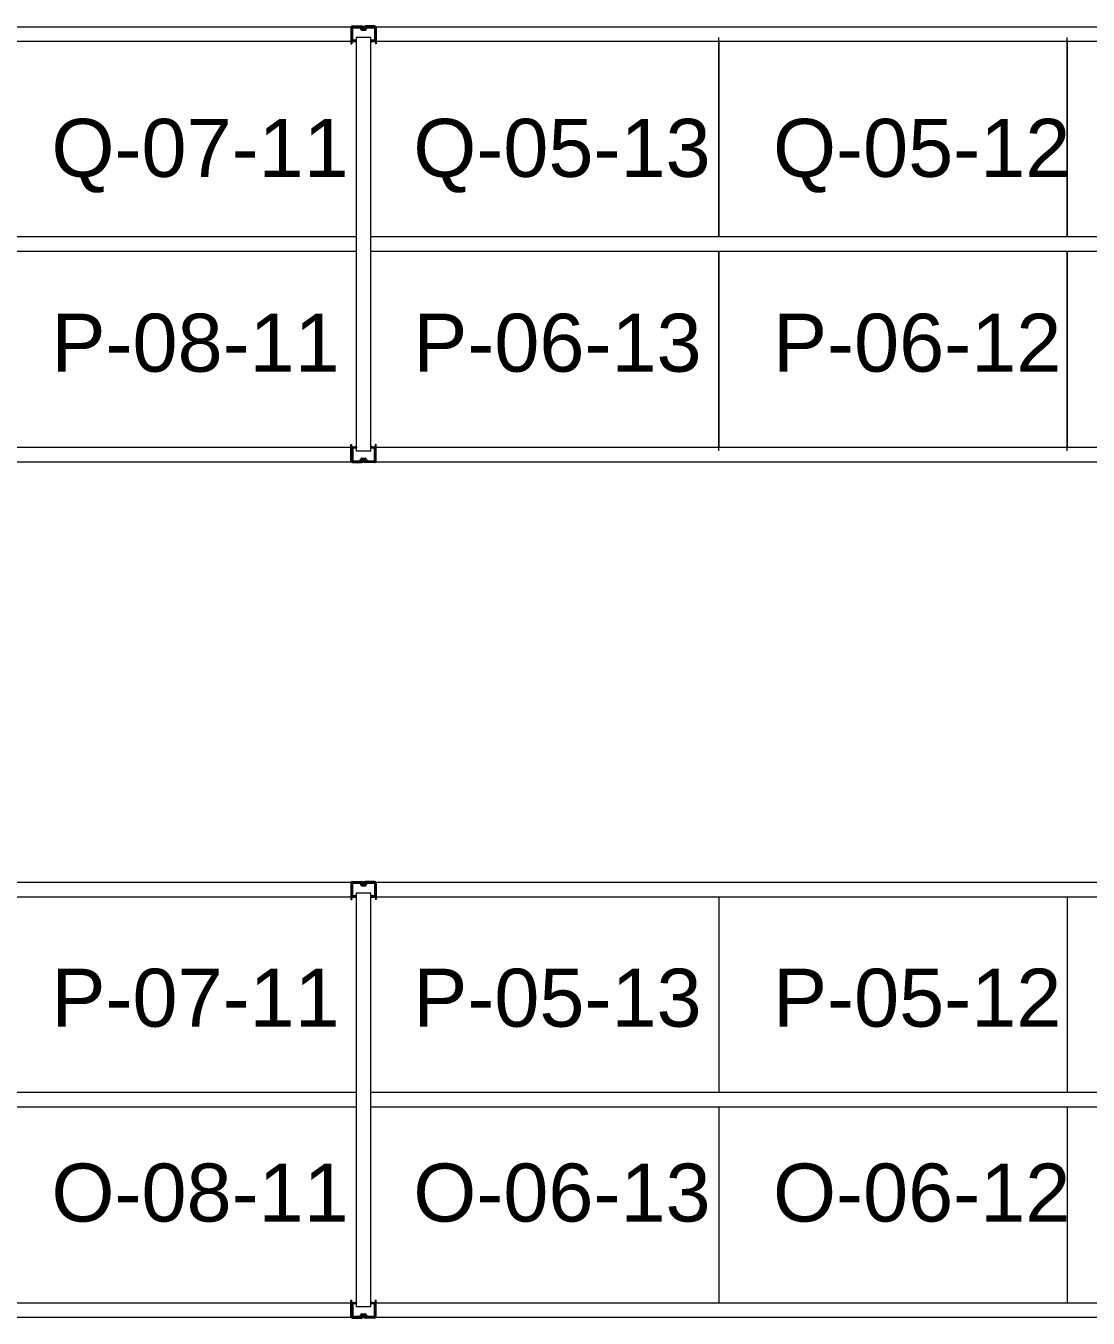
# Model space of a CAD drawing. Header units: inches. Extents: x 2743 to 10591, y -1604 to 5792.
# Drawn here: x 4270.1 to 4416.6, y 5165.9 to 5344.1 of the extents above; entities that cross this region are included whole.
import ezdxf

# ---------------------------------------------------------------- set-up
doc = ezdxf.new("R2010")
doc.units = ezdxf.units.IN
doc.header["$LTSCALE"] = 0.1875
doc.header["$MEASUREMENT"] = 0
for name, color, linetype, lineweight in [('22 Dimension', 7, 'Continuous', 5), ('32 Echelle', 160, 'Continuous', 15), ('33 Poutre', 30, 'Continuous', 15)]:
    doc.layers.add(name, color=color, linetype=linetype, lineweight=lineweight)
doc.styles.add('arial', font='')
doc.styles.get('arial').set_extended_font_data('Arial')

msp = doc.modelspace()

# ---------------------------------------------------------------- hatches: boundary and pattern name
at = {"layer": '32 Echelle'}
for points in [[(4315.70873, 5341.81503), (4315.70873, 5342.00253), (4315.52123, 5342.00253)], [(4315.70873, 5341.81503), (4315.70873, 5342.00253), (4315.52123, 5342.00253)], [(4317.70873, 5341.81503), (4317.70873, 5342.00253), (4317.89623, 5342.00253)], [(4317.70873, 5341.81503), (4317.70873, 5342.00253), (4317.89623, 5342.00253)], [(4315.70873, 5286.19003), (4315.70873, 5286.00253), (4315.52123, 5286.00253)], [(4315.70873, 5286.19003), (4315.70873, 5286.00253), (4315.52123, 5286.00253)], [(4317.70873, 5286.19003), (4317.70873, 5286.00253), (4317.89623, 5286.00253)], [(4317.70873, 5286.19003), (4317.70873, 5286.00253), (4317.89623, 5286.00253)], [(4315.70873, 5223.81503), (4315.70873, 5224.00253), (4315.52123, 5224.00253)], [(4315.70873, 5223.81503), (4315.70873, 5224.00253), (4315.52123, 5224.00253)], [(4317.70873, 5223.81503), (4317.70873, 5224.00253), (4317.89623, 5224.00253)], [(4317.70873, 5223.81503), (4317.70873, 5224.00253), (4317.89623, 5224.00253)], [(4315.70873, 5168.19003), (4315.70873, 5168.00253), (4315.52123, 5168.00253)], [(4315.70873, 5168.19003), (4315.70873, 5168.00253), (4315.52123, 5168.00253)], [(4317.70873, 5168.19003), (4317.70873, 5168.00253), (4317.89623, 5168.00253)], [(4317.70873, 5168.19003), (4317.70873, 5168.00253), (4317.89623, 5168.00253)]]:
    msp.add_hatch(color=256, dxfattribs=at).paths.add_polyline_path(points)

# ---------------------------------------------------------------- linework, layer by layer
at = {"layer": '22 Dimension'}
for p, q in [((4365.70873, 5342.00253), (4365.70873, 5315.00253)), ((4413.70873, 5342.00253), (4413.70873, 5315.00253)), ((4315.70873, 5315.00253), (4170.08373, 5315.00253)), ((4463.33373, 5315.00253), (4317.70873, 5315.00253)), ((4315.70873, 5313.00253), (4170.08373, 5313.00253)), ((4463.33373, 5313.00253), (4317.70873, 5313.00253)), ((4365.70873, 5313.00253), (4365.70873, 5286.00253)), ((4413.70873, 5313.00253), (4413.70873, 5286.00253)), ((4365.70873, 5224.00253), (4365.70873, 5197.00253)), ((4413.70873, 5224.00253), (4413.70873, 5197.00253)), ((4315.70873, 5197.00253), (4170.08373, 5197.00253)), ((4463.33373, 5197.00253), (4317.70873, 5197.00253)), ((4315.70873, 5195.00253), (4170.08373, 5195.00253)), ((4463.33373, 5195.00253), (4317.70873, 5195.00253)), ((4365.70873, 5195.00253), (4365.70873, 5168.00253)), ((4413.70873, 5195.00253), (4413.70873, 5168.00253))]:
    msp.add_line(p, q, dxfattribs=at)
at = {"layer": '32 Echelle', "linetype": 'Continuous', "lineweight": 25}
for p, q in [((4315.08377, 5343.81878), (4315.08377, 5342.18628)), ((4315.08377, 5343.81878), (4315.08377, 5342.18628)), ((4315.17377, 5342.18628), (4315.17377, 5343.81878)), ((4315.17377, 5342.18628), (4315.17377, 5343.81878)), ((4316.19636, 5344.00253), (4315.26752, 5344.00253)), ((4316.19636, 5344.00253), (4315.26752, 5344.00253)), ((4315.26752, 5343.91253), (4316.19636, 5343.91253)), ((4315.26752, 5343.91253), (4316.19636, 5343.91253)), ((4316.28602, 5343.84619), (4316.32993, 5343.70256)), ((4316.28602, 5343.84619), (4316.32993, 5343.70256)), ((4316.416, 5343.72887), (4316.37208, 5343.8725)), ((4316.416, 5343.72887), (4316.37208, 5343.8725)), ((4316.91181, 5343.66253), (4316.50565, 5343.66253)), ((4316.91181, 5343.66253), (4316.50565, 5343.66253)), ((4317.04538, 5343.8725), (4317.00147, 5343.72887)), ((4317.04538, 5343.8725), (4317.00147, 5343.72887)), ((4317.08754, 5343.70256), (4317.13145, 5343.84619)), ((4317.08754, 5343.70256), (4317.13145, 5343.84619)), ((4318.14994, 5344.00253), (4317.2211, 5344.00253)), ((4318.14994, 5344.00253), (4317.2211, 5344.00253)), ((4317.2211, 5343.91253), (4318.14994, 5343.91253)), ((4317.2211, 5343.91253), (4318.14994, 5343.91253)), ((4318.24369, 5343.81878), (4318.24369, 5342.18628)), ((4318.24369, 5343.81878), (4318.24369, 5342.18628)), ((4318.33369, 5342.18628), (4318.33369, 5343.81878)), ((4318.33369, 5342.18628), (4318.33369, 5343.81878)), ((4315.68377, 5342.09253), (4315.26752, 5342.09253)), ((4315.68377, 5342.09253), (4315.26752, 5342.09253)), ((4315.26752, 5342.00253), (4315.68377, 5342.00253)), ((4315.26752, 5342.00253), (4315.68377, 5342.00253)), ((4315.68377, 5342.00253), (4315.68377, 5342.09253)), ((4315.68377, 5342.00253), (4315.68377, 5342.09253)), ((4316.50565, 5343.57253), (4316.91181, 5343.57253)), ((4316.50565, 5343.57253), (4316.91181, 5343.57253)), ((4318.14994, 5342.09253), (4317.73369, 5342.09253)), ((4317.73369, 5342.09253), (4317.73369, 5342.00253)), ((4318.14994, 5342.09253), (4317.73369, 5342.09253)), ((4317.73369, 5342.09253), (4317.73369, 5342.00253)), ((4317.73369, 5342.00253), (4318.14994, 5342.00253)), ((4317.73369, 5342.00253), (4318.14994, 5342.00253)), ((4315.08377, 5284.18628), (4315.08377, 5285.81878)), ((4315.08377, 5284.18628), (4315.08377, 5285.81878)), ((4315.17377, 5285.81878), (4315.17377, 5284.18628)), ((4315.17377, 5285.81878), (4315.17377, 5284.18628)), ((4315.26752, 5286.00253), (4315.68377, 5286.00253)), ((4315.26752, 5286.00253), (4315.68377, 5286.00253)), ((4315.68377, 5285.91253), (4315.26752, 5285.91253)), ((4315.68377, 5285.91253), (4315.26752, 5285.91253)), ((4315.68377, 5286.00253), (4315.68377, 5285.91253)), ((4315.68377, 5286.00253), (4315.68377, 5285.91253)), ((4317.73369, 5286.00253), (4318.14994, 5286.00253)), ((4317.73369, 5285.91253), (4317.73369, 5286.00253)), ((4317.73369, 5286.00253), (4318.14994, 5286.00253)), ((4317.73369, 5285.91253), (4317.73369, 5286.00253)), ((4318.14994, 5285.91253), (4317.73369, 5285.91253)), ((4318.14994, 5285.91253), (4317.73369, 5285.91253)), ((4318.24369, 5284.18628), (4318.24369, 5285.81878)), ((4318.24369, 5284.18628), (4318.24369, 5285.81878)), ((4318.33369, 5285.81878), (4318.33369, 5284.18628)), ((4318.33369, 5285.81878), (4318.33369, 5284.18628)), ((4315.26752, 5284.09253), (4316.19636, 5284.09253)), ((4315.26752, 5284.09253), (4316.19636, 5284.09253)), ((4316.19636, 5284.00253), (4315.26752, 5284.00253)), ((4316.19636, 5284.00253), (4315.26752, 5284.00253)), ((4316.28602, 5284.15887), (4316.32993, 5284.3025)), ((4316.28602, 5284.15887), (4316.32993, 5284.3025)), ((4316.416, 5284.27619), (4316.37208, 5284.13256)), ((4316.416, 5284.27619), (4316.37208, 5284.13256)), ((4316.50565, 5284.43253), (4316.91181, 5284.43253)), ((4316.50565, 5284.43253), (4316.91181, 5284.43253)), ((4316.91181, 5284.34253), (4316.50565, 5284.34253)), ((4316.91181, 5284.34253), (4316.50565, 5284.34253)), ((4317.04538, 5284.13256), (4317.00147, 5284.27619)), ((4317.04538, 5284.13256), (4317.00147, 5284.27619)), ((4317.08754, 5284.3025), (4317.13145, 5284.15887)), ((4317.08754, 5284.3025), (4317.13145, 5284.15887)), ((4317.2211, 5284.09253), (4318.14994, 5284.09253)), ((4317.2211, 5284.09253), (4318.14994, 5284.09253)), ((4318.14994, 5284.00253), (4317.2211, 5284.00253)), ((4318.14994, 5284.00253), (4317.2211, 5284.00253)), ((4316.19636, 5226.00253), (4315.26752, 5226.00253)), ((4316.19636, 5226.00253), (4315.26752, 5226.00253)), ((4318.14994, 5226.00253), (4317.2211, 5226.00253)), ((4318.14994, 5226.00253), (4317.2211, 5226.00253)), ((4315.08377, 5225.81878), (4315.08377, 5224.18628)), ((4315.08377, 5225.81878), (4315.08377, 5224.18628)), ((4315.17377, 5224.18628), (4315.17377, 5225.81878)), ((4315.17377, 5224.18628), (4315.17377, 5225.81878)), ((4315.26752, 5225.91253), (4316.19636, 5225.91253)), ((4315.26752, 5225.91253), (4316.19636, 5225.91253)), ((4316.28602, 5225.84619), (4316.32993, 5225.70256)), ((4316.28602, 5225.84619), (4316.32993, 5225.70256)), ((4316.416, 5225.72887), (4316.37208, 5225.8725)), ((4316.416, 5225.72887), (4316.37208, 5225.8725)), ((4316.91181, 5225.66253), (4316.50565, 5225.66253)), ((4316.91181, 5225.66253), (4316.50565, 5225.66253)), ((4316.50565, 5225.57253), (4316.91181, 5225.57253)), ((4316.50565, 5225.57253), (4316.91181, 5225.57253)), ((4317.04538, 5225.8725), (4317.00147, 5225.72887)), ((4317.04538, 5225.8725), (4317.00147, 5225.72887)), ((4317.08754, 5225.70256), (4317.13145, 5225.84619)), ((4317.08754, 5225.70256), (4317.13145, 5225.84619)), ((4317.2211, 5225.91253), (4318.14994, 5225.91253)), ((4317.2211, 5225.91253), (4318.14994, 5225.91253)), ((4318.24369, 5225.81878), (4318.24369, 5224.18628)), ((4318.24369, 5225.81878), (4318.24369, 5224.18628)), ((4318.33369, 5224.18628), (4318.33369, 5225.81878)), ((4318.33369, 5224.18628), (4318.33369, 5225.81878)), ((4315.68377, 5224.09253), (4315.26752, 5224.09253)), ((4315.68377, 5224.09253), (4315.26752, 5224.09253)), ((4315.26752, 5224.00253), (4315.68377, 5224.00253)), ((4315.26752, 5224.00253), (4315.68377, 5224.00253)), ((4315.68377, 5224.00253), (4315.68377, 5224.09253)), ((4315.68377, 5224.00253), (4315.68377, 5224.09253)), ((4318.14994, 5224.09253), (4317.73369, 5224.09253)), ((4317.73369, 5224.09253), (4317.73369, 5224.00253)), ((4318.14994, 5224.09253), (4317.73369, 5224.09253)), ((4317.73369, 5224.09253), (4317.73369, 5224.00253)), ((4317.73369, 5224.00253), (4318.14994, 5224.00253)), ((4317.73369, 5224.00253), (4318.14994, 5224.00253)), ((4315.08377, 5166.18628), (4315.08377, 5167.81878)), ((4315.08377, 5166.18628), (4315.08377, 5167.81878)), ((4315.17377, 5167.81878), (4315.17377, 5166.18628)), ((4315.17377, 5167.81878), (4315.17377, 5166.18628)), ((4315.26752, 5168.00253), (4315.68377, 5168.00253)), ((4315.26752, 5168.00253), (4315.68377, 5168.00253)), ((4315.68377, 5167.91253), (4315.26752, 5167.91253)), ((4315.68377, 5167.91253), (4315.26752, 5167.91253)), ((4315.68377, 5168.00253), (4315.68377, 5167.91253)), ((4315.68377, 5168.00253), (4315.68377, 5167.91253)), ((4317.73369, 5168.00253), (4318.14994, 5168.00253)), ((4317.73369, 5167.91253), (4317.73369, 5168.00253)), ((4317.73369, 5168.00253), (4318.14994, 5168.00253)), ((4317.73369, 5167.91253), (4317.73369, 5168.00253)), ((4318.14994, 5167.91253), (4317.73369, 5167.91253)), ((4318.14994, 5167.91253), (4317.73369, 5167.91253)), ((4318.24369, 5166.18628), (4318.24369, 5167.81878)), ((4318.24369, 5166.18628), (4318.24369, 5167.81878)), ((4318.33369, 5167.81878), (4318.33369, 5166.18628)), ((4318.33369, 5167.81878), (4318.33369, 5166.18628)), ((4315.26752, 5166.09253), (4316.19636, 5166.09253)), ((4315.26752, 5166.09253), (4316.19636, 5166.09253)), ((4316.19636, 5166.00253), (4315.26752, 5166.00253)), ((4316.19636, 5166.00253), (4315.26752, 5166.00253)), ((4316.28602, 5166.15887), (4316.32993, 5166.3025)), ((4316.28602, 5166.15887), (4316.32993, 5166.3025)), ((4316.416, 5166.27619), (4316.37208, 5166.13256)), ((4316.416, 5166.27619), (4316.37208, 5166.13256)), ((4316.50565, 5166.43253), (4316.91181, 5166.43253)), ((4316.50565, 5166.43253), (4316.91181, 5166.43253)), ((4316.91181, 5166.34253), (4316.50565, 5166.34253)), ((4316.91181, 5166.34253), (4316.50565, 5166.34253)), ((4317.04538, 5166.13256), (4317.00147, 5166.27619)), ((4317.04538, 5166.13256), (4317.00147, 5166.27619)), ((4317.08754, 5166.3025), (4317.13145, 5166.15887)), ((4317.08754, 5166.3025), (4317.13145, 5166.15887)), ((4317.2211, 5166.09253), (4318.14994, 5166.09253)), ((4317.2211, 5166.09253), (4318.14994, 5166.09253)), ((4318.14994, 5166.00253), (4317.2211, 5166.00253)), ((4318.14994, 5166.00253), (4317.2211, 5166.00253))]:
    msp.add_line(p, q, dxfattribs=at)
at = {"layer": '32 Echelle'}
for p, q in [((4315.70873, 5342.00253), (4315.52123, 5342.00253)), ((4315.70873, 5341.81503), (4315.52123, 5342.00253)), ((4315.70873, 5342.00253), (4315.52123, 5342.00253)), ((4315.70873, 5341.81503), (4315.52123, 5342.00253)), ((4317.70873, 5342.50253), (4315.70873, 5342.50253)), ((4315.70873, 5342.50253), (4315.70873, 5285.50253)), ((4317.70873, 5342.50253), (4315.70873, 5342.50253)), ((4315.70873, 5342.50253), (4315.70873, 5285.50253)), ((4315.70873, 5341.81503), (4315.70873, 5342.00253)), ((4315.70873, 5341.81503), (4315.70873, 5342.00253)), ((4317.70873, 5285.50253), (4317.70873, 5342.50253)), ((4317.70873, 5285.50253), (4317.70873, 5342.50253)), ((4317.70873, 5342.00253), (4317.89623, 5342.00253)), ((4317.70873, 5341.81503), (4317.70873, 5342.00253)), ((4317.70873, 5341.81503), (4317.89623, 5342.00253)), ((4317.70873, 5342.00253), (4317.89623, 5342.00253)), ((4317.70873, 5341.81503), (4317.70873, 5342.00253)), ((4317.70873, 5341.81503), (4317.89623, 5342.00253)), ((4365.70873, 5315.00253), (4365.70873, 5342.50253)), ((4413.70873, 5315.00253), (4413.70873, 5342.50253)), ((4365.70873, 5285.50253), (4365.70873, 5313.00253)), ((4413.70873, 5285.50253), (4413.70873, 5313.00253)), ((4315.70873, 5286.19003), (4315.52123, 5286.00253)), ((4315.70873, 5286.19003), (4315.52123, 5286.00253)), ((4315.70873, 5286.00253), (4315.52123, 5286.00253)), ((4315.70873, 5286.00253), (4315.52123, 5286.00253)), ((4315.70873, 5286.19003), (4315.70873, 5286.00253)), ((4315.70873, 5286.19003), (4315.70873, 5286.00253)), ((4315.70873, 5285.50253), (4317.70873, 5285.50253)), ((4315.70873, 5285.50253), (4317.70873, 5285.50253)), ((4317.70873, 5286.19003), (4317.70873, 5286.00253)), ((4317.70873, 5286.19003), (4317.89623, 5286.00253)), ((4317.70873, 5286.19003), (4317.70873, 5286.00253)), ((4317.70873, 5286.19003), (4317.89623, 5286.00253)), ((4317.70873, 5286.00253), (4317.89623, 5286.00253)), ((4317.70873, 5286.00253), (4317.89623, 5286.00253)), ((4317.70873, 5224.50253), (4315.70873, 5224.50253)), ((4315.70873, 5224.50253), (4315.70873, 5167.50253)), ((4317.70873, 5224.50253), (4315.70873, 5224.50253)), ((4315.70873, 5224.50253), (4315.70873, 5167.50253)), ((4317.70873, 5167.50253), (4317.70873, 5224.50253)), ((4317.70873, 5167.50253), (4317.70873, 5224.50253)), ((4315.70873, 5224.00253), (4315.52123, 5224.00253)), ((4315.70873, 5223.81503), (4315.52123, 5224.00253)), ((4315.70873, 5224.00253), (4315.52123, 5224.00253)), ((4315.70873, 5223.81503), (4315.52123, 5224.00253)), ((4315.70873, 5223.81503), (4315.70873, 5224.00253)), ((4315.70873, 5223.81503), (4315.70873, 5224.00253)), ((4317.70873, 5224.00253), (4317.89623, 5224.00253)), ((4317.70873, 5223.81503), (4317.70873, 5224.00253)), ((4317.70873, 5223.81503), (4317.89623, 5224.00253)), ((4317.70873, 5224.00253), (4317.89623, 5224.00253)), ((4317.70873, 5223.81503), (4317.70873, 5224.00253)), ((4317.70873, 5223.81503), (4317.89623, 5224.00253)), ((4315.70873, 5168.19003), (4315.52123, 5168.00253)), ((4315.70873, 5168.19003), (4315.52123, 5168.00253)), ((4315.70873, 5168.00253), (4315.52123, 5168.00253)), ((4315.70873, 5168.00253), (4315.52123, 5168.00253)), ((4315.70873, 5168.19003), (4315.70873, 5168.00253)), ((4315.70873, 5168.19003), (4315.70873, 5168.00253)), ((4315.70873, 5167.50253), (4317.70873, 5167.50253)), ((4315.70873, 5167.50253), (4317.70873, 5167.50253)), ((4317.70873, 5168.19003), (4317.70873, 5168.00253)), ((4317.70873, 5168.19003), (4317.89623, 5168.00253)), ((4317.70873, 5168.19003), (4317.70873, 5168.00253)), ((4317.70873, 5168.19003), (4317.89623, 5168.00253)), ((4317.70873, 5168.00253), (4317.89623, 5168.00253)), ((4317.70873, 5168.00253), (4317.89623, 5168.00253))]:
    msp.add_line(p, q, dxfattribs=at)
at = {"layer": '32 Echelle', "linetype": 'Continuous', "lineweight": 25}
for centre, radius, start, end in [((4315.26752, 5343.81878), 0.18375, 90, 180), ((4315.26752, 5343.81878), 0.18375, 90, 180), ((4315.26752, 5343.81878), 0.09375, 90, 180), ((4315.26752, 5343.81878), 0.09375, 90, 180), ((4316.19636, 5343.81878), 0.18375, 17, 90), ((4316.19636, 5343.81878), 0.18375, 17, 90), ((4316.19636, 5343.81878), 0.09375, 17, 90), ((4316.19636, 5343.81878), 0.09375, 17, 90), ((4316.50565, 5343.75628), 0.18375, 197, 270), ((4316.50565, 5343.75628), 0.18375, 197, 270), ((4316.50565, 5343.75628), 0.09375, 197, 270), ((4316.50565, 5343.75628), 0.09375, 197, 270), ((4316.91181, 5343.75628), 0.09375, 270, 343), ((4316.91181, 5343.75628), 0.09375, 270, 343), ((4316.91181, 5343.75628), 0.18375, 270, 343), ((4316.91181, 5343.75628), 0.18375, 270, 343), ((4317.2211, 5343.81878), 0.18375, 90, 163), ((4317.2211, 5343.81878), 0.18375, 90, 163), ((4317.2211, 5343.81878), 0.09375, 90, 163), ((4317.2211, 5343.81878), 0.09375, 90, 163), ((4318.14994, 5343.81878), 0.18375, 0, 90), ((4318.14994, 5343.81878), 0.18375, 0, 90), ((4318.14994, 5343.81878), 0.09375, 0, 90), ((4318.14994, 5343.81878), 0.09375, 0, 90), ((4315.26752, 5342.18628), 0.18375, 180, 270), ((4315.26752, 5342.18628), 0.18375, 180, 270), ((4315.26752, 5342.18628), 0.09375, 180, 270), ((4315.26752, 5342.18628), 0.09375, 180, 270), ((4318.14994, 5342.18628), 0.09375, 270, 0), ((4318.14994, 5342.18628), 0.18375, 270, 0), ((4318.14994, 5342.18628), 0.09375, 270, 0), ((4318.14994, 5342.18628), 0.18375, 270, 0), ((4315.26752, 5285.81878), 0.18375, 90, 180), ((4315.26752, 5285.81878), 0.18375, 90, 180), ((4315.26752, 5285.81878), 0.09375, 90, 180), ((4315.26752, 5285.81878), 0.09375, 90, 180), ((4318.14994, 5285.81878), 0.18375, 0, 90), ((4318.14994, 5285.81878), 0.18375, 0, 90), ((4318.14994, 5285.81878), 0.09375, 0, 90), ((4318.14994, 5285.81878), 0.09375, 0, 90), ((4315.26752, 5284.18628), 0.18375, 180, 270), ((4315.26752, 5284.18628), 0.18375, 180, 270), ((4315.26752, 5284.18628), 0.09375, 180, 270), ((4315.26752, 5284.18628), 0.09375, 180, 270), ((4316.19636, 5284.18628), 0.09375, 270, 343), ((4316.19636, 5284.18628), 0.09375, 270, 343), ((4316.19636, 5284.18628), 0.18375, 270, 343), ((4316.19636, 5284.18628), 0.18375, 270, 343), ((4316.50565, 5284.24878), 0.18375, 90, 163), ((4316.50565, 5284.24878), 0.18375, 90, 163), ((4316.50565, 5284.24878), 0.09375, 90, 163), ((4316.50565, 5284.24878), 0.09375, 90, 163), ((4316.91181, 5284.24878), 0.18375, 17, 90), ((4316.91181, 5284.24878), 0.18375, 17, 90), ((4316.91181, 5284.24878), 0.09375, 17, 90), ((4316.91181, 5284.24878), 0.09375, 17, 90), ((4317.2211, 5284.18628), 0.18375, 197, 270), ((4317.2211, 5284.18628), 0.18375, 197, 270), ((4317.2211, 5284.18628), 0.09375, 197, 270), ((4317.2211, 5284.18628), 0.09375, 197, 270), ((4318.14994, 5284.18628), 0.09375, 270, 0), ((4318.14994, 5284.18628), 0.18375, 270, 0), ((4318.14994, 5284.18628), 0.09375, 270, 0), ((4318.14994, 5284.18628), 0.18375, 270, 0), ((4315.26752, 5225.81878), 0.18375, 90, 180), ((4315.26752, 5225.81878), 0.18375, 90, 180), ((4316.19636, 5225.81878), 0.18375, 17, 90), ((4316.19636, 5225.81878), 0.18375, 17, 90), ((4317.2211, 5225.81878), 0.18375, 90, 163), ((4317.2211, 5225.81878), 0.18375, 90, 163), ((4318.14994, 5225.81878), 0.18375, 0, 90), ((4318.14994, 5225.81878), 0.18375, 0, 90), ((4315.26752, 5224.18628), 0.18375, 180, 270), ((4315.26752, 5224.18628), 0.18375, 180, 270), ((4315.26752, 5225.81878), 0.09375, 90, 180), ((4315.26752, 5225.81878), 0.09375, 90, 180), ((4315.26752, 5224.18628), 0.09375, 180, 270), ((4315.26752, 5224.18628), 0.09375, 180, 270), ((4316.19636, 5225.81878), 0.09375, 17, 90), ((4316.19636, 5225.81878), 0.09375, 17, 90), ((4316.50565, 5225.75628), 0.18375, 197, 270), ((4316.50565, 5225.75628), 0.18375, 197, 270), ((4316.50565, 5225.75628), 0.09375, 197, 270), ((4316.50565, 5225.75628), 0.09375, 197, 270), ((4316.91181, 5225.75628), 0.09375, 270, 343), ((4316.91181, 5225.75628), 0.09375, 270, 343), ((4316.91181, 5225.75628), 0.18375, 270, 343), ((4316.91181, 5225.75628), 0.18375, 270, 343), ((4317.2211, 5225.81878), 0.09375, 90, 163), ((4317.2211, 5225.81878), 0.09375, 90, 163), ((4318.14994, 5225.81878), 0.09375, 0, 90), ((4318.14994, 5225.81878), 0.09375, 0, 90), ((4318.14994, 5224.18628), 0.09375, 270, 0), ((4318.14994, 5224.18628), 0.18375, 270, 0), ((4318.14994, 5224.18628), 0.09375, 270, 0), ((4318.14994, 5224.18628), 0.18375, 270, 0), ((4315.26752, 5167.81878), 0.18375, 90, 180), ((4315.26752, 5167.81878), 0.18375, 90, 180), ((4315.26752, 5167.81878), 0.09375, 90, 180), ((4315.26752, 5167.81878), 0.09375, 90, 180), ((4318.14994, 5167.81878), 0.18375, 0, 90), ((4318.14994, 5167.81878), 0.18375, 0, 90), ((4318.14994, 5167.81878), 0.09375, 0, 90), ((4318.14994, 5167.81878), 0.09375, 0, 90), ((4315.26752, 5166.18628), 0.18375, 180, 270), ((4315.26752, 5166.18628), 0.18375, 180, 270), ((4315.26752, 5166.18628), 0.09375, 180, 270), ((4315.26752, 5166.18628), 0.09375, 180, 270), ((4316.19636, 5166.18628), 0.09375, 270, 343), ((4316.19636, 5166.18628), 0.09375, 270, 343), ((4316.19636, 5166.18628), 0.18375, 270, 343), ((4316.19636, 5166.18628), 0.18375, 270, 343), ((4316.50565, 5166.24878), 0.18375, 90, 163), ((4316.50565, 5166.24878), 0.18375, 90, 163), ((4316.50565, 5166.24878), 0.09375, 90, 163), ((4316.50565, 5166.24878), 0.09375, 90, 163), ((4316.91181, 5166.24878), 0.18375, 17, 90), ((4316.91181, 5166.24878), 0.18375, 17, 90), ((4316.91181, 5166.24878), 0.09375, 17, 90), ((4316.91181, 5166.24878), 0.09375, 17, 90), ((4317.2211, 5166.18628), 0.18375, 197, 270), ((4317.2211, 5166.18628), 0.18375, 197, 270), ((4317.2211, 5166.18628), 0.09375, 197, 270), ((4317.2211, 5166.18628), 0.09375, 197, 270), ((4318.14994, 5166.18628), 0.09375, 270, 0), ((4318.14994, 5166.18628), 0.18375, 270, 0), ((4318.14994, 5166.18628), 0.09375, 270, 0), ((4318.14994, 5166.18628), 0.18375, 270, 0)]:
    msp.add_arc(centre, radius, start, end, dxfattribs=at)
at = {"layer": '33 Poutre'}
for p, q in [((4170.83373, 5344.00253), (4314.95873, 5344.00253)), ((4314.95873, 5344.00253), (4314.95873, 5342.00253)), ((4314.95873, 5343.87753), (4314.95873, 5341.62153)), ((4315.07773, 5343.87753), (4315.07773, 5341.62153)), ((4315.20273, 5344.12153), (4316.46473, 5344.12153)), ((4316.46473, 5344.00253), (4315.20273, 5344.00253)), ((4316.58973, 5343.66253), (4316.58973, 5343.87753)), ((4316.58973, 5343.66253), (4316.70873, 5343.66253)), ((4316.70873, 5343.66253), (4316.70873, 5343.87753)), ((4316.70873, 5343.66253), (4316.70873, 5343.87753)), ((4316.82773, 5343.66253), (4316.70873, 5343.66253)), ((4316.82773, 5343.66253), (4316.82773, 5343.87753)), ((4318.21473, 5344.12153), (4316.95273, 5344.12153)), ((4316.95273, 5344.00253), (4318.21473, 5344.00253)), ((4318.33973, 5343.87753), (4318.33973, 5341.62153)), ((4318.45873, 5344.00253), (4462.58373, 5344.00253)), ((4318.45873, 5344.00253), (4318.45873, 5342.00253)), ((4318.45873, 5343.87753), (4318.45873, 5341.62153)), ((4170.83373, 5342.00253), (4314.95873, 5342.00253)), ((4318.45873, 5342.00253), (4462.58373, 5342.00253)), ((4314.95873, 5341.62153), (4315.07773, 5341.62153)), ((4318.45873, 5341.62153), (4318.33973, 5341.62153)), ((4170.83373, 5286.00253), (4314.95873, 5286.00253)), ((4314.95873, 5284.12753), (4314.95873, 5286.38353)), ((4314.95873, 5286.38353), (4315.07773, 5286.38353)), ((4314.95873, 5284.00253), (4314.95873, 5286.00253)), ((4315.07773, 5284.12753), (4315.07773, 5286.38353)), ((4318.45873, 5286.38353), (4318.33973, 5286.38353)), ((4318.33973, 5284.12753), (4318.33973, 5286.38353)), ((4318.45873, 5284.12753), (4318.45873, 5286.38353)), ((4318.45873, 5286.00253), (4462.58373, 5286.00253)), ((4318.45873, 5284.00253), (4318.45873, 5286.00253)), ((4170.83373, 5284.00253), (4314.95873, 5284.00253)), ((4316.46473, 5284.00253), (4315.20273, 5284.00253)), ((4315.20273, 5283.88353), (4316.46473, 5283.88353)), ((4316.58973, 5284.34253), (4316.58973, 5284.12753)), ((4316.58973, 5284.34253), (4316.70873, 5284.34253)), ((4316.70873, 5284.34253), (4316.70873, 5284.12753)), ((4316.70873, 5284.34253), (4316.70873, 5284.12753)), ((4316.82773, 5284.34253), (4316.70873, 5284.34253)), ((4316.82773, 5284.34253), (4316.82773, 5284.12753)), ((4316.95273, 5284.00253), (4318.21473, 5284.00253)), ((4318.21473, 5283.88353), (4316.95273, 5283.88353)), ((4318.45873, 5284.00253), (4462.58373, 5284.00253)), ((4170.83373, 5226.00253), (4314.95873, 5226.00253)), ((4314.95873, 5226.00253), (4314.95873, 5224.00253)), ((4315.20273, 5226.12153), (4316.46473, 5226.12153)), ((4316.46473, 5226.00253), (4315.20273, 5226.00253)), ((4318.21473, 5226.12153), (4316.95273, 5226.12153)), ((4316.95273, 5226.00253), (4318.21473, 5226.00253)), ((4318.45873, 5226.00253), (4462.58373, 5226.00253)), ((4318.45873, 5226.00253), (4318.45873, 5224.00253)), ((4314.95873, 5225.87753), (4314.95873, 5223.62153)), ((4315.07773, 5225.87753), (4315.07773, 5223.62153)), ((4316.58973, 5225.66253), (4316.58973, 5225.87753)), ((4316.58973, 5225.66253), (4316.70873, 5225.66253)), ((4316.70873, 5225.66253), (4316.70873, 5225.87753)), ((4316.70873, 5225.66253), (4316.70873, 5225.87753)), ((4316.82773, 5225.66253), (4316.70873, 5225.66253)), ((4316.82773, 5225.66253), (4316.82773, 5225.87753)), ((4318.33973, 5225.87753), (4318.33973, 5223.62153)), ((4318.45873, 5225.87753), (4318.45873, 5223.62153)), ((4170.83373, 5224.00253), (4314.95873, 5224.00253)), ((4314.95873, 5223.62153), (4315.07773, 5223.62153)), ((4318.45873, 5223.62153), (4318.33973, 5223.62153)), ((4318.45873, 5224.00253), (4462.58373, 5224.00253)), ((4170.83373, 5168.00253), (4314.95873, 5168.00253)), ((4314.95873, 5166.12753), (4314.95873, 5168.38353)), ((4314.95873, 5168.38353), (4315.07773, 5168.38353)), ((4314.95873, 5166.00253), (4314.95873, 5168.00253)), ((4315.07773, 5166.12753), (4315.07773, 5168.38353)), ((4318.45873, 5168.38353), (4318.33973, 5168.38353)), ((4318.33973, 5166.12753), (4318.33973, 5168.38353)), ((4318.45873, 5166.12753), (4318.45873, 5168.38353)), ((4318.45873, 5168.00253), (4462.58373, 5168.00253)), ((4318.45873, 5166.00253), (4318.45873, 5168.00253)), ((4170.83373, 5166.00253), (4314.95873, 5166.00253)), ((4316.46473, 5166.00253), (4315.20273, 5166.00253)), ((4315.20273, 5165.88353), (4316.46473, 5165.88353)), ((4316.58973, 5166.34253), (4316.58973, 5166.12753)), ((4316.58973, 5166.34253), (4316.70873, 5166.34253)), ((4316.70873, 5166.34253), (4316.70873, 5166.12753)), ((4316.70873, 5166.34253), (4316.70873, 5166.12753)), ((4316.82773, 5166.34253), (4316.70873, 5166.34253)), ((4316.82773, 5166.34253), (4316.82773, 5166.12753)), ((4316.95273, 5166.00253), (4318.21473, 5166.00253)), ((4318.21473, 5165.88353), (4316.95273, 5165.88353)), ((4318.45873, 5166.00253), (4462.58373, 5166.00253))]:
    msp.add_line(p, q, dxfattribs=at)
for centre, radius, start, end in [((4315.20273, 5343.87753), 0.244, 90, 180), ((4315.20273, 5343.87753), 0.125, 90, 180), ((4316.46473, 5343.87753), 0.244, 0, 90), ((4316.46473, 5343.87753), 0.125, 0, 90), ((4316.95273, 5343.87753), 0.244, 90, 180), ((4316.95273, 5343.87753), 0.125, 90, 180), ((4318.21473, 5343.87753), 0.244, 0, 90), ((4318.21473, 5343.87753), 0.125, 0, 90), ((4315.20273, 5284.12753), 0.244, 180, 270), ((4315.20273, 5284.12753), 0.125, 180, 270), ((4316.46473, 5284.12753), 0.125, 270, 0), ((4316.46473, 5284.12753), 0.244, 270, 0), ((4316.95273, 5284.12753), 0.244, 180, 270), ((4316.95273, 5284.12753), 0.125, 180, 270), ((4318.21473, 5284.12753), 0.244, 270, 0), ((4318.21473, 5284.12753), 0.125, 270, 0), ((4315.20273, 5225.87753), 0.244, 90, 180), ((4315.20273, 5225.87753), 0.125, 90, 180), ((4316.46473, 5225.87753), 0.244, 0, 90), ((4316.46473, 5225.87753), 0.125, 0, 90), ((4316.95273, 5225.87753), 0.244, 90, 180), ((4316.95273, 5225.87753), 0.125, 90, 180), ((4318.21473, 5225.87753), 0.244, 0, 90), ((4318.21473, 5225.87753), 0.125, 0, 90), ((4315.20273, 5166.12753), 0.244, 180, 270), ((4315.20273, 5166.12753), 0.125, 180, 270), ((4316.46473, 5166.12753), 0.125, 270, 0), ((4316.46473, 5166.12753), 0.244, 270, 0), ((4316.95273, 5166.12753), 0.244, 180, 270), ((4316.95273, 5166.12753), 0.125, 180, 270), ((4318.21473, 5166.12753), 0.244, 270, 0), ((4318.21473, 5166.12753), 0.125, 270, 0)]:
    msp.add_arc(centre, radius, start, end, dxfattribs=at)

# ---------------------------------------------------------------- texts
at = {"layer": '22 Dimension', "char_height": 8, "attachment_point": 1, "style": 'arial'}
for s, insert in [('{\\fArial Unicode MS|b0|i0|c0|p2;\\C8;Q-07-11}', (4273.67143, 5331.29183)), ('{\\fArial Unicode MS|b0|i0|c0|p2;\\C8;Q-05-13}', (4323.56141, 5331.29183)), ('{\\fArial Unicode MS|b0|i0|c0|p2;\\C8;Q-05-12}', (4373.16585, 5331.29183)), ('{\\fArial Unicode MS|b0|i0|c0|p2;\\C8;P-08-11}', (4273.67143, 5304.41929)), ('{\\fArial Unicode MS|b0|i0|c0|p2;\\C8;P-06-13}', (4323.56141, 5304.41929)), ('{\\fArial Unicode MS|b0|i0|c0|p2;\\C8;P-06-12}', (4373.16585, 5304.41929)), ('{\\fArial Unicode MS|b0|i0|c0|p2;\\C8;P-07-11}', (4273.67143, 5214.07826)), ('{\\fArial Unicode MS|b0|i0|c0|p2;\\C8;P-05-13}', (4323.56141, 5214.07826)), ('{\\fArial Unicode MS|b0|i0|c0|p2;\\C8;P-05-12}', (4373.16585, 5214.07826)), ('{\\fArial Unicode MS|b0|i0|c0|p2;\\C8;O-08-11}', (4273.67143, 5187.20572)), ('{\\fArial Unicode MS|b0|i0|c0|p2;\\C8;O-06-13}', (4323.56141, 5187.20572)), ('{\\fArial Unicode MS|b0|i0|c0|p2;\\C8;O-06-12}', (4373.16585, 5187.20572))]:
    msp.add_mtext_dynamic_manual_height_columns(s, width=68.8901007, gutter_width=5, heights=[0], dxfattribs=dict(at, insert=insert))

doc.saveas('drawing.dxf')
